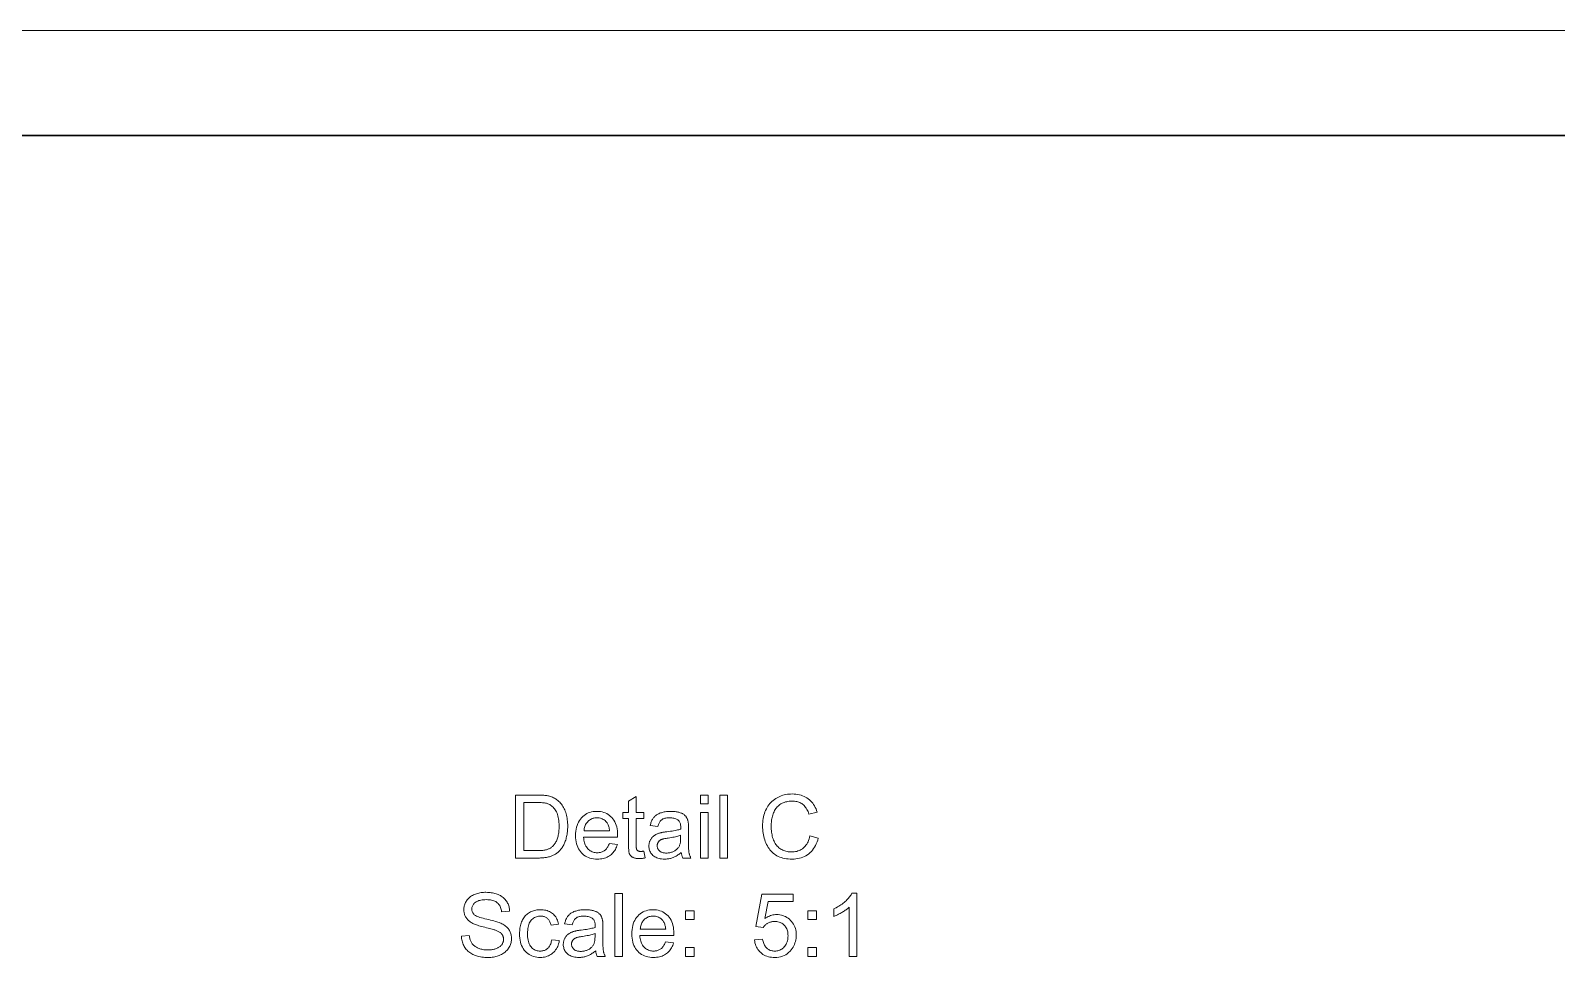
# Model space of a CAD drawing. Extents: x -99 to 297, y 0 to 420.
# Drawn here: x 151.6 to 224.3, y 375.9 to 420 of the extents above; entities that cross this region are included whole.
import ezdxf

# ---------------------------------------------------------------- set-up
doc = ezdxf.new("R2010")
doc.units = 0

msp = doc.modelspace()

# ---------------------------------------------------------------- linework, layer by layer
at = {"color": 7, "lineweight": 13}
msp.add_line((0, 420), (297, 420), dxfattribs=at)
at = {"color": 7, "lineweight": 30}
msp.add_line((20, 415), (292, 415), dxfattribs=at)
at = {"color": 7, "lineweight": 13}
for points in [[(174.713, 380.6), (174.713, 383.6), (175.746, 383.6), (175.815, 383.599), (175.88, 383.598), (175.941, 383.596), (176, 383.593), (176.055, 383.589), (176.107, 383.584), (176.155, 383.578), (176.2, 383.572), (176.242, 383.565), (176.28, 383.557), (176.331, 383.544), (176.381, 383.529), (176.428, 383.512), (176.475, 383.494), (176.519, 383.473), (176.563, 383.451), (176.604, 383.426), (176.645, 383.4), (176.683, 383.372), (176.72, 383.342), (176.767, 383.3), (176.811, 383.257), (176.852, 383.211), (176.891, 383.163), (176.928, 383.113), (176.962, 383.061), (176.994, 383.006), (177.024, 382.949), (177.051, 382.89), (177.075, 382.829), (177.098, 382.766), (177.118, 382.701), (177.135, 382.634), (177.151, 382.565), (177.164, 382.495), (177.174, 382.423), (177.183, 382.349), (177.188, 382.273), (177.192, 382.195), (177.193, 382.116), (177.192, 382.048), (177.19, 381.982), (177.186, 381.918), (177.18, 381.855), (177.173, 381.794), (177.164, 381.734), (177.154, 381.676), (177.142, 381.619), (177.128, 381.564), (177.113, 381.51), (177.097, 381.458), (177.08, 381.408), (177.061, 381.36), (177.042, 381.314), (177.022, 381.269), (177.001, 381.226), (176.98, 381.185), (176.957, 381.146), (176.933, 381.109), (176.909, 381.073), (176.883, 381.039), (176.858, 381.007), (176.832, 380.976), (176.805, 380.947), (176.778, 380.919), (176.75, 380.892), (176.722, 380.867), (176.694, 380.844), (176.665, 380.822), (176.635, 380.801), (176.605, 380.782), (176.574, 380.763), (176.541, 380.746), (176.507, 380.729), (176.472, 380.714), (176.435, 380.699), (176.398, 380.686), (176.359, 380.673), (176.319, 380.661), (176.277, 380.651), (176.235, 380.641), (176.191, 380.632), (176.146, 380.625), (176.1, 380.618), (176.052, 380.612), (176.003, 380.608), (175.953, 380.604), (175.902, 380.602), (175.849, 380.6), (175.795, 380.6)], [(175.11, 380.954), (175.75, 380.954), (175.809, 380.954), (175.864, 380.956), (175.917, 380.959), (175.967, 380.962), (176.015, 380.967), (176.06, 380.973), (176.103, 380.981), (176.143, 380.989), (176.181, 380.998), (176.216, 381.009), (176.249, 381.02), (176.281, 381.033), (176.311, 381.046), (176.34, 381.06), (176.368, 381.075), (176.394, 381.091), (176.419, 381.108), (176.442, 381.126), (176.464, 381.145), (176.485, 381.164), (176.513, 381.194), (176.539, 381.225), (176.564, 381.258), (176.588, 381.293), (176.611, 381.33), (176.632, 381.369), (176.652, 381.41), (176.671, 381.452), (176.689, 381.497), (176.705, 381.544), (176.72, 381.593), (176.733, 381.643), (176.745, 381.696), (176.755, 381.751), (176.764, 381.808), (176.771, 381.867), (176.777, 381.927), (176.781, 381.99), (176.783, 382.055), (176.784, 382.122), (176.782, 382.214), (176.778, 382.302), (176.77, 382.385), (176.759, 382.464), (176.745, 382.538), (176.728, 382.608), (176.708, 382.674), (176.685, 382.736), (176.659, 382.793), (176.629, 382.845), (176.598, 382.894), (176.565, 382.94), (176.531, 382.982), (176.495, 383.021), (176.458, 383.056), (176.42, 383.089), (176.38, 383.118), (176.34, 383.143), (176.297, 383.165), (176.254, 383.184), (176.22, 383.196), (176.182, 383.206), (176.141, 383.215), (176.095, 383.223), (176.046, 383.23), (175.992, 383.236), (175.935, 383.24), (175.874, 383.243), (175.809, 383.245), (175.74, 383.246), (175.11, 383.246)], [(180.828, 380.929), (180.881, 380.604), (180.85, 380.597), (180.82, 380.592), (180.79, 380.587), (180.762, 380.583), (180.733, 380.579), (180.706, 380.576), (180.679, 380.574), (180.653, 380.572), (180.627, 380.571), (180.602, 380.571), (180.563, 380.572), (180.526, 380.573), (180.49, 380.577), (180.456, 380.581), (180.424, 380.587), (180.394, 380.594), (180.366, 380.602), (180.339, 380.612), (180.314, 380.622), (180.291, 380.634), (180.27, 380.647), (180.25, 380.661), (180.231, 380.676), (180.213, 380.691), (180.197, 380.708), (180.182, 380.725), (180.169, 380.743), (180.156, 380.761), (180.145, 380.781), (180.136, 380.801), (180.127, 380.824), (180.12, 380.852), (180.113, 380.884), (180.107, 380.92), (180.102, 380.962), (180.098, 381.007), (180.095, 381.058), (180.093, 381.112), (180.091, 381.172), (180.091, 381.236), (180.091, 382.486), (179.821, 382.486), (179.821, 382.773), (180.091, 382.773), (180.091, 383.311), (180.457, 383.532), (180.457, 382.773), (180.828, 382.773), (180.828, 382.486), (180.457, 382.486), (180.457, 381.216), (180.457, 381.185), (180.458, 381.157), (180.459, 381.131), (180.46, 381.107), (180.462, 381.086), (180.464, 381.067), (180.467, 381.05), (180.47, 381.035), (180.473, 381.023), (180.477, 381.013), (180.481, 381.004), (180.485, 380.996), (180.49, 380.988), (180.496, 380.98), (180.502, 380.973), (180.509, 380.966), (180.516, 380.959), (180.523, 380.953), (180.531, 380.947), (180.54, 380.941), (180.549, 380.936), (180.559, 380.932), (180.57, 380.928), (180.581, 380.924), (180.593, 380.921), (180.606, 380.919), (180.62, 380.917), (180.635, 380.916), (180.65, 380.915), (180.666, 380.915), (180.679, 380.915), (180.692, 380.915), (180.706, 380.916), (180.721, 380.917), (180.737, 380.918), (180.754, 380.92), (180.771, 380.922), (180.789, 380.924), (180.808, 380.926)], [(183.521, 383.176), (183.521, 383.6), (183.889, 383.6), (183.889, 383.176)], [(184.441, 380.6), (184.441, 383.6), (184.81, 383.6), (184.81, 380.6)], [(188.733, 381.651), (189.13, 381.551), (189.103, 381.456), (189.072, 381.365), (189.037, 381.279), (188.998, 381.197), (188.955, 381.12), (188.908, 381.048), (188.857, 380.98), (188.802, 380.917), (188.743, 380.859), (188.681, 380.805), (188.614, 380.756), (188.545, 380.713), (188.473, 380.674), (188.398, 380.641), (188.32, 380.613), (188.239, 380.589), (188.156, 380.572), (188.069, 380.559), (187.98, 380.551), (187.888, 380.548), (187.792, 380.55), (187.701, 380.556), (187.613, 380.566), (187.529, 380.58), (187.448, 380.598), (187.371, 380.619), (187.297, 380.645), (187.227, 380.675), (187.161, 380.708), (187.099, 380.746), (187.039, 380.787), (186.983, 380.832), (186.929, 380.88), (186.879, 380.932), (186.831, 380.988), (186.786, 381.047), (186.744, 381.109), (186.705, 381.175), (186.669, 381.245), (186.636, 381.318), (186.606, 381.393), (186.579, 381.47), (186.555, 381.547), (186.535, 381.626), (186.517, 381.706), (186.503, 381.787), (186.492, 381.869), (186.484, 381.952), (186.479, 382.037), (186.478, 382.122), (186.479, 382.215), (186.485, 382.305), (186.494, 382.392), (186.506, 382.478), (186.522, 382.561), (186.542, 382.641), (186.565, 382.719), (186.592, 382.795), (186.623, 382.869), (186.657, 382.94), (186.694, 383.008), (186.734, 383.072), (186.778, 383.134), (186.824, 383.192), (186.874, 383.247), (186.926, 383.298), (186.982, 383.346), (187.04, 383.39), (187.102, 383.432), (187.166, 383.47), (187.233, 383.504), (187.301, 383.535), (187.37, 383.562), (187.441, 383.586), (187.513, 383.605), (187.587, 383.622), (187.661, 383.634), (187.738, 383.643), (187.815, 383.649), (187.894, 383.651), (187.982, 383.648), (188.068, 383.642), (188.151, 383.63), (188.231, 383.614), (188.308, 383.593), (188.382, 383.568), (188.454, 383.538), (188.522, 383.504), (188.588, 383.465), (188.651, 383.422), (188.71, 383.374), (188.766, 383.322), (188.818, 383.267), (188.867, 383.208), (188.911, 383.146), (188.952, 383.079), (188.989, 383.009), (189.023, 382.936), (189.053, 382.858), (189.079, 382.777), (188.688, 382.685), (188.666, 382.749), (188.642, 382.809), (188.617, 382.865), (188.589, 382.918), (188.56, 382.968), (188.529, 383.014), (188.495, 383.056), (188.46, 383.095), (188.424, 383.13), (188.385, 383.162), (188.344, 383.19), (188.301, 383.215), (188.257, 383.238), (188.21, 383.257), (188.161, 383.274), (188.11, 383.287), (188.057, 383.298), (188.002, 383.305), (187.945, 383.31), (187.885, 383.311), (187.817, 383.309), (187.752, 383.304), (187.688, 383.296), (187.627, 383.284), (187.568, 383.27), (187.511, 383.251), (187.457, 383.23), (187.405, 383.205), (187.355, 383.177), (187.307, 383.145), (187.262, 383.111), (187.22, 383.074), (187.18, 383.036), (187.144, 382.994), (187.11, 382.951), (187.078, 382.905), (187.05, 382.858), (187.024, 382.807), (187.001, 382.755), (186.981, 382.7), (186.963, 382.644), (186.947, 382.588), (186.933, 382.531), (186.921, 382.474), (186.91, 382.416), (186.902, 382.359), (186.895, 382.301), (186.891, 382.242), (186.888, 382.183), (186.887, 382.124), (186.888, 382.049), (186.891, 381.975), (186.897, 381.903), (186.905, 381.834), (186.915, 381.766), (186.927, 381.7), (186.942, 381.636), (186.958, 381.574), (186.977, 381.514), (186.998, 381.456), (187.022, 381.4), (187.048, 381.348), (187.076, 381.298), (187.107, 381.251), (187.141, 381.207), (187.177, 381.165), (187.215, 381.127), (187.256, 381.092), (187.299, 381.059), (187.345, 381.029), (187.393, 381.002), (187.441, 380.978), (187.49, 380.957), (187.54, 380.939), (187.59, 380.923), (187.642, 380.911), (187.694, 380.901), (187.747, 380.894), (187.8, 380.889), (187.855, 380.888), (187.92, 380.89), (187.984, 380.896), (188.046, 380.905), (188.105, 380.919), (188.163, 380.936), (188.218, 380.957), (188.272, 380.982), (188.323, 381.011), (188.372, 381.044), (188.42, 381.08), (188.464, 381.121), (188.506, 381.165), (188.545, 381.213), (188.581, 381.264), (188.613, 381.319), (188.643, 381.378), (188.67, 381.441), (188.694, 381.507), (188.715, 381.578)], [(179.18, 381.299), (179.561, 381.252), (179.541, 381.187), (179.519, 381.125), (179.493, 381.066), (179.464, 381.009), (179.432, 380.956), (179.398, 380.906), (179.36, 380.859), (179.319, 380.814), (179.274, 380.773), (179.227, 380.735), (179.177, 380.7), (179.124, 380.668), (179.069, 380.641), (179.011, 380.617), (178.95, 380.596), (178.886, 380.58), (178.82, 380.567), (178.751, 380.558), (178.68, 380.552), (178.605, 380.55), (178.512, 380.553), (178.422, 380.562), (178.337, 380.577), (178.255, 380.597), (178.178, 380.624), (178.104, 380.656), (178.034, 380.694), (177.969, 380.738), (177.907, 380.788), (177.849, 380.844), (177.796, 380.905), (177.748, 380.971), (177.707, 381.042), (177.67, 381.117), (177.639, 381.197), (177.614, 381.282), (177.595, 381.371), (177.581, 381.465), (177.572, 381.564), (177.57, 381.668), (177.572, 381.775), (177.581, 381.877), (177.595, 381.975), (177.615, 382.067), (177.64, 382.155), (177.671, 382.237), (177.708, 382.315), (177.75, 382.388), (177.798, 382.456), (177.852, 382.519), (177.91, 382.577), (177.972, 382.628), (178.037, 382.674), (178.105, 382.713), (178.176, 382.746), (178.251, 382.773), (178.33, 382.795), (178.411, 382.81), (178.496, 382.819), (178.585, 382.822), (178.67, 382.819), (178.753, 382.81), (178.832, 382.795), (178.908, 382.774), (178.981, 382.748), (179.05, 382.715), (179.117, 382.677), (179.18, 382.632), (179.24, 382.582), (179.297, 382.525), (179.349, 382.463), (179.396, 382.397), (179.438, 382.325), (179.474, 382.249), (179.504, 382.168), (179.529, 382.082), (179.548, 381.991), (179.562, 381.896), (179.57, 381.796), (179.573, 381.69), (179.573, 381.683), (179.573, 381.676), (179.573, 381.668), (179.573, 381.659), (179.573, 381.649), (179.572, 381.639), (179.572, 381.628), (179.572, 381.617), (179.571, 381.605), (179.571, 381.592), (177.95, 381.592), (177.956, 381.522), (177.965, 381.456), (177.977, 381.392), (177.993, 381.332), (178.011, 381.276), (178.033, 381.223), (178.058, 381.173), (178.087, 381.126), (178.118, 381.083), (178.153, 381.044), (178.19, 381.007), (178.229, 380.975), (178.27, 380.947), (178.313, 380.922), (178.358, 380.901), (178.404, 380.884), (178.452, 380.87), (178.502, 380.861), (178.554, 380.855), (178.607, 380.853), (178.647, 380.854), (178.686, 380.858), (178.723, 380.863), (178.76, 380.87), (178.795, 380.88), (178.829, 380.892), (178.862, 380.905), (178.893, 380.921), (178.924, 380.939), (178.953, 380.96), (178.981, 380.982), (179.008, 381.007), (179.034, 381.035), (179.058, 381.065), (179.081, 381.098), (179.104, 381.133), (179.124, 381.171), (179.144, 381.211), (179.163, 381.254)], [(177.971, 381.895), (179.184, 381.895), (179.178, 381.948), (179.171, 381.999), (179.161, 382.047), (179.15, 382.092), (179.137, 382.135), (179.122, 382.175), (179.106, 382.212), (179.087, 382.246), (179.067, 382.277), (179.045, 382.306), (179.009, 382.347), (178.971, 382.383), (178.93, 382.415), (178.888, 382.442), (178.843, 382.466), (178.796, 382.485), (178.748, 382.5), (178.697, 382.511), (178.644, 382.517), (178.589, 382.519), (178.539, 382.517), (178.491, 382.512), (178.444, 382.504), (178.399, 382.492), (178.355, 382.477), (178.313, 382.458), (178.273, 382.436), (178.234, 382.41), (178.197, 382.381), (178.162, 382.349), (178.129, 382.314), (178.099, 382.277), (178.072, 382.237), (178.048, 382.195), (178.028, 382.151), (178.01, 382.104), (177.996, 382.055), (177.984, 382.004), (177.976, 381.951)], [(182.606, 380.868), (182.565, 380.834), (182.525, 380.802), (182.484, 380.772), (182.445, 380.745), (182.405, 380.719), (182.366, 380.696), (182.327, 380.674), (182.288, 380.655), (182.25, 380.637), (182.212, 380.622), (182.174, 380.608), (182.135, 380.596), (182.096, 380.586), (182.056, 380.576), (182.016, 380.568), (181.975, 380.562), (181.933, 380.557), (181.891, 380.553), (181.849, 380.551), (181.806, 380.55), (181.736, 380.552), (181.669, 380.557), (181.606, 380.566), (181.546, 380.578), (181.489, 380.594), (181.436, 380.613), (181.386, 380.636), (181.339, 380.662), (181.295, 380.692), (181.255, 380.725), (181.219, 380.761), (181.186, 380.799), (181.157, 380.839), (181.132, 380.881), (181.111, 380.925), (181.094, 380.97), (181.08, 381.018), (181.071, 381.068), (181.065, 381.119), (181.063, 381.173), (181.064, 381.204), (181.066, 381.235), (181.069, 381.266), (181.074, 381.296), (181.081, 381.325), (181.089, 381.354), (181.098, 381.382), (181.109, 381.41), (181.122, 381.437), (181.135, 381.464), (181.15, 381.49), (181.166, 381.515), (181.183, 381.539), (181.201, 381.561), (181.219, 381.583), (181.239, 381.604), (181.259, 381.623), (181.281, 381.642), (181.303, 381.659), (181.326, 381.676), (181.35, 381.692), (181.374, 381.706), (181.399, 381.72), (181.425, 381.734), (181.451, 381.746), (181.478, 381.758), (181.505, 381.769), (181.533, 381.779), (181.562, 381.788), (181.591, 381.797), (181.614, 381.802), (181.639, 381.808), (181.666, 381.814), (181.695, 381.819), (181.727, 381.825), (181.761, 381.83), (181.797, 381.836), (181.835, 381.841), (181.876, 381.847), (181.918, 381.852), (182.005, 381.863), (182.087, 381.874), (182.165, 381.886), (182.237, 381.898), (182.306, 381.91), (182.369, 381.923), (182.427, 381.936), (182.481, 381.95), (182.531, 381.964), (182.575, 381.979), (182.576, 381.993), (182.576, 382.007), (182.576, 382.019), (182.576, 382.031), (182.577, 382.041), (182.577, 382.05), (182.577, 382.058), (182.577, 382.065), (182.577, 382.07), (182.577, 382.075), (182.576, 382.119), (182.573, 382.16), (182.568, 382.198), (182.56, 382.234), (182.551, 382.267), (182.54, 382.297), (182.526, 382.325), (182.51, 382.35), (182.493, 382.372), (182.473, 382.392), (182.443, 382.416), (182.411, 382.437), (182.376, 382.456), (182.338, 382.472), (182.297, 382.486), (182.254, 382.497), (182.208, 382.506), (182.159, 382.512), (182.108, 382.516), (182.053, 382.517), (182.003, 382.516), (181.955, 382.513), (181.91, 382.509), (181.867, 382.502), (181.827, 382.494), (181.79, 382.484), (181.756, 382.472), (181.725, 382.459), (181.696, 382.443), (181.67, 382.426), (181.645, 382.406), (181.623, 382.384), (181.601, 382.359), (181.581, 382.331), (181.562, 382.3), (181.544, 382.266), (181.528, 382.23), (181.513, 382.191), (181.499, 382.148), (181.486, 382.104), (181.126, 382.153), (181.137, 382.198), (181.148, 382.242), (181.161, 382.283), (181.176, 382.324), (181.191, 382.362), (181.208, 382.398), (181.226, 382.433), (181.245, 382.466), (181.266, 382.497), (181.288, 382.526), (181.311, 382.554), (181.337, 382.58), (181.365, 382.606), (181.394, 382.63), (181.426, 382.652), (181.459, 382.673), (181.495, 382.693), (181.532, 382.712), (181.572, 382.729), (181.613, 382.745), (181.657, 382.76), (181.701, 382.773), (181.747, 382.784), (181.794, 382.794), (181.843, 382.803), (181.893, 382.81), (181.944, 382.815), (181.997, 382.819), (182.051, 382.821), (182.107, 382.822), (182.161, 382.821), (182.214, 382.819), (182.264, 382.816), (182.312, 382.811), (182.359, 382.806), (182.403, 382.798), (182.445, 382.79), (182.485, 382.78), (182.523, 382.769), (182.559, 382.756), (182.593, 382.743), (182.625, 382.729), (182.655, 382.714), (182.683, 382.699), (182.71, 382.683), (182.734, 382.666), (182.757, 382.648), (182.778, 382.63), (182.797, 382.611), (182.815, 382.592), (182.83, 382.571), (182.845, 382.55), (182.859, 382.527), (182.872, 382.504), (182.884, 382.479), (182.895, 382.454), (182.905, 382.427), (182.914, 382.4), (182.922, 382.371), (182.929, 382.341), (182.933, 382.321), (182.936, 382.297), (182.939, 382.271), (182.941, 382.241), (182.943, 382.209), (182.945, 382.174), (182.946, 382.135), (182.947, 382.094), (182.947, 382.049), (182.948, 382.001), (182.948, 381.51), (182.948, 381.411), (182.949, 381.32), (182.95, 381.236), (182.951, 381.16), (182.953, 381.091), (182.956, 381.03), (182.959, 380.976), (182.963, 380.93), (182.967, 380.891), (182.971, 380.86), (182.976, 380.833), (182.982, 380.806), (182.989, 380.78), (182.997, 380.753), (183.006, 380.727), (183.016, 380.701), (183.027, 380.675), (183.038, 380.65), (183.051, 380.625), (183.064, 380.6), (182.679, 380.6), (182.668, 380.623), (182.658, 380.647), (182.649, 380.672), (182.64, 380.697), (182.632, 380.724), (182.625, 380.751), (182.619, 380.779), (182.614, 380.808), (182.609, 380.837)], [(183.521, 380.6), (183.521, 382.773), (183.889, 382.773), (183.889, 380.6)], [(182.575, 381.69), (182.533, 381.674), (182.487, 381.659), (182.437, 381.643), (182.383, 381.629), (182.324, 381.615), (182.262, 381.601), (182.196, 381.588), (182.126, 381.575), (182.052, 381.563), (181.973, 381.551), (181.929, 381.544), (181.888, 381.538), (181.849, 381.531), (181.813, 381.524), (181.78, 381.516), (181.749, 381.509), (181.721, 381.501), (181.695, 381.493), (181.672, 381.486), (181.652, 381.477), (181.634, 381.469), (181.616, 381.46), (181.6, 381.449), (181.584, 381.439), (181.569, 381.427), (181.555, 381.415), (181.541, 381.402), (181.529, 381.388), (181.518, 381.373), (181.507, 381.358), (181.497, 381.342), (181.488, 381.326), (181.481, 381.309), (181.474, 381.292), (181.469, 381.275), (181.464, 381.257), (181.46, 381.239), (181.458, 381.221), (181.456, 381.202), (181.456, 381.183), (181.457, 381.154), (181.46, 381.126), (181.466, 381.099), (181.474, 381.073), (181.484, 381.048), (181.496, 381.024), (181.51, 381.001), (181.527, 380.978), (181.546, 380.957), (181.567, 380.937), (181.591, 380.919), (181.616, 380.902), (181.643, 380.887), (181.673, 380.874), (181.705, 380.864), (181.738, 380.855), (181.774, 380.848), (181.812, 380.843), (181.852, 380.84), (181.894, 380.839), (181.936, 380.84), (181.977, 380.843), (182.017, 380.847), (182.056, 380.854), (182.095, 380.862), (182.132, 380.872), (182.169, 380.885), (182.204, 380.899), (182.239, 380.914), (182.272, 380.932), (182.305, 380.951), (182.335, 380.972), (182.364, 380.994), (182.391, 381.018), (182.416, 381.042), (182.439, 381.069), (182.461, 381.096), (182.481, 381.125), (182.499, 381.155), (182.516, 381.187), (182.527, 381.213), (182.537, 381.242), (182.546, 381.272), (182.554, 381.306), (182.56, 381.341), (182.566, 381.379), (182.57, 381.42), (182.573, 381.463), (182.575, 381.508), (182.575, 381.555)], [(172.129, 376.881), (172.504, 376.914), (172.51, 376.87), (172.517, 376.827), (172.526, 376.786), (172.536, 376.747), (172.548, 376.709), (172.561, 376.673), (172.576, 376.638), (172.592, 376.606), (172.609, 376.574), (172.628, 376.545), (172.648, 376.516), (172.671, 376.489), (172.696, 376.463), (172.723, 376.438), (172.752, 376.414), (172.783, 376.391), (172.816, 376.37), (172.852, 376.349), (172.89, 376.33), (172.929, 376.311), (172.971, 376.294), (173.013, 376.279), (173.057, 376.266), (173.101, 376.254), (173.147, 376.245), (173.193, 376.237), (173.241, 376.23), (173.29, 376.226), (173.339, 376.223), (173.39, 376.222), (173.435, 376.223), (173.479, 376.225), (173.521, 376.228), (173.563, 376.233), (173.604, 376.239), (173.643, 376.247), (173.682, 376.255), (173.719, 376.266), (173.756, 376.277), (173.791, 376.29), (173.825, 376.304), (173.857, 376.319), (173.887, 376.335), (173.916, 376.352), (173.943, 376.37), (173.968, 376.389), (173.991, 376.409), (174.012, 376.43), (174.032, 376.452), (174.05, 376.475), (174.066, 376.499), (174.08, 376.523), (174.093, 376.548), (174.104, 376.573), (174.114, 376.598), (174.121, 376.624), (174.127, 376.65), (174.131, 376.677), (174.134, 376.704), (174.135, 376.732), (174.134, 376.76), (174.132, 376.787), (174.127, 376.813), (174.122, 376.839), (174.114, 376.864), (174.105, 376.888), (174.095, 376.912), (174.082, 376.935), (174.069, 376.957), (174.053, 376.978), (174.036, 376.999), (174.016, 377.019), (173.994, 377.039), (173.97, 377.057), (173.945, 377.075), (173.916, 377.093), (173.886, 377.109), (173.854, 377.125), (173.819, 377.141), (173.783, 377.155), (173.756, 377.165), (173.723, 377.176), (173.684, 377.188), (173.639, 377.201), (173.589, 377.216), (173.533, 377.231), (173.47, 377.247), (173.402, 377.264), (173.328, 377.282), (173.249, 377.302), (173.169, 377.322), (173.093, 377.341), (173.023, 377.36), (172.958, 377.379), (172.897, 377.398), (172.842, 377.417), (172.791, 377.435), (172.746, 377.453), (172.705, 377.471), (172.67, 377.489), (172.628, 377.512), (172.588, 377.536), (172.551, 377.561), (172.515, 377.588), (172.482, 377.615), (172.451, 377.644), (172.422, 377.673), (172.396, 377.704), (172.372, 377.736), (172.349, 377.768), (172.329, 377.802), (172.311, 377.837), (172.296, 377.872), (172.282, 377.908), (172.27, 377.945), (172.261, 377.983), (172.253, 378.021), (172.248, 378.061), (172.245, 378.101), (172.244, 378.142), (172.245, 378.187), (172.249, 378.232), (172.256, 378.275), (172.265, 378.319), (172.276, 378.362), (172.29, 378.404), (172.307, 378.445), (172.326, 378.486), (172.348, 378.527), (172.373, 378.566), (172.4, 378.605), (172.429, 378.642), (172.461, 378.676), (172.495, 378.709), (172.531, 378.74), (172.57, 378.769), (172.612, 378.796), (172.655, 378.822), (172.701, 378.845), (172.749, 378.866), (172.799, 378.886), (172.851, 378.903), (172.903, 378.918), (172.956, 378.932), (173.011, 378.943), (173.066, 378.952), (173.123, 378.959), (173.181, 378.964), (173.24, 378.968), (173.3, 378.969), (173.366, 378.967), (173.43, 378.964), (173.493, 378.959), (173.554, 378.951), (173.614, 378.942), (173.672, 378.93), (173.728, 378.916), (173.783, 378.9), (173.836, 378.882), (173.888, 378.861), (173.938, 378.839), (173.985, 378.814), (174.031, 378.788), (174.073, 378.759), (174.114, 378.728), (174.152, 378.696), (174.187, 378.661), (174.221, 378.624), (174.252, 378.586), (174.28, 378.545), (174.306, 378.503), (174.33, 378.459), (174.351, 378.415), (174.369, 378.369), (174.385, 378.322), (174.399, 378.275), (174.41, 378.226), (174.418, 378.176), (174.424, 378.125), (174.427, 378.072), (174.047, 378.044), (174.039, 378.099), (174.029, 378.152), (174.015, 378.202), (173.999, 378.249), (173.98, 378.293), (173.957, 378.335), (173.932, 378.374), (173.904, 378.41), (173.873, 378.443), (173.839, 378.473), (173.802, 378.501), (173.762, 378.526), (173.718, 378.547), (173.67, 378.566), (173.62, 378.582), (173.566, 378.595), (173.509, 378.606), (173.448, 378.613), (173.384, 378.617), (173.316, 378.619), (173.246, 378.617), (173.18, 378.613), (173.118, 378.607), (173.059, 378.598), (173.005, 378.586), (172.954, 378.571), (172.908, 378.554), (172.865, 378.534), (172.826, 378.512), (172.791, 378.487), (172.76, 378.46), (172.732, 378.432), (172.707, 378.403), (172.686, 378.372), (172.668, 378.341), (172.653, 378.309), (172.641, 378.275), (172.633, 378.241), (172.628, 378.205), (172.627, 378.168), (172.628, 378.137), (172.631, 378.106), (172.637, 378.077), (172.645, 378.048), (172.656, 378.021), (172.669, 377.995), (172.684, 377.97), (172.701, 377.946), (172.721, 377.924), (172.743, 377.902), (172.77, 377.882), (172.804, 377.86), (172.845, 377.839), (172.894, 377.818), (172.95, 377.797), (173.014, 377.775), (173.085, 377.754), (173.163, 377.732), (173.249, 377.71), (173.342, 377.689), (173.436, 377.667), (173.523, 377.646), (173.605, 377.625), (173.68, 377.605), (173.75, 377.586), (173.813, 377.567), (173.87, 377.549), (173.922, 377.531), (173.967, 377.514), (174.006, 377.497), (174.057, 377.472), (174.105, 377.446), (174.151, 377.419), (174.193, 377.39), (174.234, 377.36), (174.271, 377.329), (174.305, 377.297), (174.337, 377.263), (174.366, 377.228), (174.393, 377.191), (174.416, 377.154), (174.438, 377.115), (174.456, 377.075), (174.473, 377.034), (174.486, 376.992), (174.498, 376.949), (174.506, 376.904), (174.512, 376.859), (174.516, 376.812), (174.517, 376.765), (174.516, 376.717), (174.512, 376.67), (174.505, 376.623), (174.496, 376.578), (174.483, 376.532), (174.468, 376.487), (174.45, 376.443), (174.43, 376.399), (174.406, 376.356), (174.38, 376.313), (174.352, 376.272), (174.321, 376.232), (174.287, 376.195), (174.252, 376.159), (174.213, 376.125), (174.173, 376.093), (174.13, 376.063), (174.084, 376.035), (174.037, 376.008), (173.986, 375.984), (173.934, 375.962), (173.881, 375.942), (173.827, 375.924), (173.771, 375.909), (173.714, 375.896), (173.655, 375.885), (173.595, 375.877), (173.534, 375.871), (173.472, 375.867), (173.408, 375.866), (173.328, 375.867), (173.251, 375.871), (173.176, 375.877), (173.104, 375.885), (173.034, 375.896), (172.967, 375.909), (172.903, 375.924), (172.841, 375.942), (172.782, 375.962), (172.726, 375.985), (172.672, 376.01), (172.621, 376.037), (172.571, 376.067), (172.525, 376.099), (172.48, 376.134), (172.438, 376.17), (172.399, 376.21), (172.361, 376.251), (172.327, 376.296), (172.294, 376.342), (172.264, 376.39), (172.237, 376.44), (172.214, 376.491), (172.193, 376.543), (172.175, 376.596), (172.16, 376.651), (172.148, 376.706), (172.139, 376.763), (172.132, 376.822)], [(179.431, 375.917), (179.431, 378.917), (179.799, 378.917), (179.799, 375.917)], [(186.092, 376.703), (186.479, 376.736), (186.488, 376.681), (186.5, 376.629), (186.515, 376.579), (186.531, 376.532), (186.55, 376.489), (186.571, 376.448), (186.594, 376.409), (186.62, 376.374), (186.648, 376.341), (186.678, 376.311), (186.71, 376.284), (186.743, 376.26), (186.778, 376.239), (186.814, 376.22), (186.851, 376.205), (186.889, 376.192), (186.929, 376.182), (186.97, 376.175), (187.012, 376.171), (187.056, 376.169), (187.108, 376.171), (187.159, 376.177), (187.208, 376.187), (187.255, 376.201), (187.301, 376.219), (187.345, 376.241), (187.388, 376.267), (187.429, 376.297), (187.468, 376.332), (187.506, 376.37), (187.541, 376.411), (187.572, 376.455), (187.6, 376.502), (187.624, 376.551), (187.644, 376.603), (187.661, 376.657), (187.673, 376.715), (187.683, 376.774), (187.688, 376.837), (187.69, 376.902), (187.688, 376.963), (187.683, 377.022), (187.674, 377.079), (187.662, 377.133), (187.646, 377.184), (187.626, 377.232), (187.603, 377.278), (187.577, 377.321), (187.547, 377.361), (187.513, 377.399), (187.477, 377.434), (187.438, 377.465), (187.397, 377.492), (187.354, 377.516), (187.309, 377.536), (187.261, 377.552), (187.212, 377.565), (187.16, 377.574), (187.106, 377.579), (187.05, 377.581), (187.014, 377.58), (186.98, 377.578), (186.946, 377.574), (186.913, 377.568), (186.88, 377.561), (186.848, 377.552), (186.817, 377.542), (186.787, 377.529), (186.757, 377.516), (186.728, 377.5), (186.7, 377.484), (186.673, 377.466), (186.648, 377.447), (186.623, 377.428), (186.6, 377.407), (186.578, 377.386), (186.558, 377.364), (186.538, 377.34), (186.52, 377.316), (186.503, 377.291), (186.157, 377.336), (186.448, 378.876), (187.94, 378.876), (187.94, 378.525), (186.743, 378.525), (186.581, 377.718), (186.635, 377.754), (186.69, 377.786), (186.745, 377.814), (186.801, 377.839), (186.858, 377.859), (186.915, 377.876), (186.972, 377.89), (187.03, 377.899), (187.089, 377.905), (187.148, 377.906), (187.225, 377.904), (187.3, 377.896), (187.372, 377.882), (187.442, 377.863), (187.51, 377.838), (187.575, 377.809), (187.638, 377.773), (187.698, 377.732), (187.756, 377.686), (187.811, 377.634), (187.862, 377.578), (187.908, 377.519), (187.949, 377.457), (187.984, 377.392), (188.013, 377.323), (188.038, 377.252), (188.057, 377.177), (188.07, 377.099), (188.078, 377.018), (188.081, 376.934), (188.079, 376.854), (188.071, 376.776), (188.06, 376.7), (188.043, 376.626), (188.022, 376.555), (187.995, 376.486), (187.965, 376.418), (187.929, 376.354), (187.889, 376.291), (187.844, 376.231), (187.784, 376.161), (187.72, 376.099), (187.651, 376.045), (187.579, 375.997), (187.502, 375.957), (187.421, 375.925), (187.336, 375.899), (187.247, 375.881), (187.153, 375.87), (187.056, 375.866), (186.975, 375.869), (186.898, 375.875), (186.824, 375.887), (186.752, 375.903), (186.684, 375.924), (186.619, 375.949), (186.556, 375.979), (186.497, 376.013), (186.441, 376.052), (186.388, 376.095), (186.338, 376.143), (186.293, 376.193), (186.252, 376.246), (186.216, 376.303), (186.184, 376.362), (186.157, 376.424), (186.134, 376.49), (186.115, 376.558), (186.101, 376.629)], [(190.975, 375.917), (190.606, 375.917), (190.606, 378.265), (190.579, 378.239), (190.55, 378.214), (190.519, 378.189), (190.486, 378.163), (190.452, 378.138), (190.417, 378.112), (190.379, 378.087), (190.34, 378.062), (190.3, 378.036), (190.257, 378.011), (190.215, 377.986), (190.173, 377.963), (190.132, 377.94), (190.092, 377.92), (190.052, 377.9), (190.014, 377.881), (189.977, 377.864), (189.94, 377.848), (189.904, 377.834), (189.869, 377.821), (189.869, 378.177), (189.93, 378.206), (189.99, 378.237), (190.048, 378.269), (190.104, 378.303), (190.159, 378.337), (190.212, 378.373), (190.264, 378.41), (190.314, 378.448), (190.363, 378.488), (190.41, 378.529), (190.455, 378.57), (190.497, 378.611), (190.536, 378.652), (190.573, 378.692), (190.607, 378.732), (190.639, 378.772), (190.667, 378.812), (190.693, 378.851), (190.717, 378.891), (190.737, 378.93), (190.975, 378.93)], [(176.431, 376.713), (176.793, 376.666), (176.779, 376.593), (176.762, 376.523), (176.741, 376.456), (176.716, 376.393), (176.687, 376.333), (176.655, 376.276), (176.619, 376.222), (176.58, 376.171), (176.536, 376.124), (176.489, 376.08), (176.439, 376.04), (176.387, 376.004), (176.332, 375.972), (176.276, 375.945), (176.217, 375.921), (176.156, 375.902), (176.092, 375.887), (176.027, 375.877), (175.959, 375.87), (175.889, 375.868), (175.801, 375.871), (175.717, 375.88), (175.637, 375.895), (175.56, 375.915), (175.486, 375.941), (175.416, 375.973), (175.35, 376.011), (175.287, 376.055), (175.227, 376.105), (175.171, 376.16), (175.12, 376.221), (175.074, 376.287), (175.033, 376.358), (174.998, 376.434), (174.968, 376.515), (174.944, 376.601), (174.925, 376.692), (174.911, 376.788), (174.903, 376.89), (174.9, 376.996), (174.901, 377.065), (174.905, 377.133), (174.911, 377.199), (174.919, 377.263), (174.929, 377.326), (174.942, 377.387), (174.957, 377.446), (174.975, 377.503), (174.995, 377.558), (175.017, 377.612), (175.041, 377.663), (175.068, 377.712), (175.098, 377.758), (175.13, 377.802), (175.164, 377.843), (175.201, 377.881), (175.24, 377.917), (175.281, 377.95), (175.325, 377.98), (175.372, 378.008), (175.42, 378.033), (175.469, 378.055), (175.519, 378.075), (175.569, 378.092), (175.621, 378.107), (175.673, 378.119), (175.726, 378.128), (175.78, 378.135), (175.835, 378.138), (175.891, 378.14), (175.96, 378.138), (176.027, 378.133), (176.091, 378.124), (176.153, 378.111), (176.212, 378.095), (176.269, 378.075), (176.323, 378.052), (176.375, 378.025), (176.423, 377.995), (176.47, 377.961), (176.513, 377.923), (176.553, 377.883), (176.59, 377.84), (176.624, 377.793), (176.654, 377.744), (176.682, 377.692), (176.706, 377.636), (176.726, 377.578), (176.744, 377.517), (176.758, 377.452), (176.4, 377.397), (176.389, 377.44), (176.377, 377.48), (176.362, 377.519), (176.347, 377.555), (176.329, 377.589), (176.31, 377.621), (176.29, 377.65), (176.268, 377.678), (176.244, 377.703), (176.219, 377.726), (176.193, 377.747), (176.165, 377.766), (176.136, 377.783), (176.106, 377.797), (176.076, 377.809), (176.044, 377.819), (176.011, 377.827), (175.976, 377.833), (175.941, 377.836), (175.905, 377.837), (175.85, 377.835), (175.798, 377.829), (175.747, 377.819), (175.699, 377.805), (175.653, 377.787), (175.609, 377.765), (175.566, 377.739), (175.526, 377.709), (175.489, 377.675), (175.453, 377.637), (175.42, 377.595), (175.39, 377.548), (175.364, 377.497), (175.341, 377.441), (175.322, 377.38), (175.307, 377.314), (175.294, 377.244), (175.286, 377.17), (175.28, 377.09), (175.279, 377.006), (175.28, 376.921), (175.285, 376.841), (175.294, 376.765), (175.306, 376.694), (175.321, 376.628), (175.339, 376.567), (175.361, 376.51), (175.386, 376.459), (175.415, 376.412), (175.447, 376.37), (175.481, 376.332), (175.518, 376.298), (175.556, 376.268), (175.597, 376.243), (175.64, 376.221), (175.685, 376.203), (175.732, 376.189), (175.781, 376.179), (175.831, 376.173), (175.884, 376.171), (175.927, 376.173), (175.968, 376.176), (176.008, 376.183), (176.047, 376.192), (176.083, 376.204), (176.119, 376.219), (176.153, 376.236), (176.186, 376.256), (176.217, 376.279), (176.247, 376.304), (176.275, 376.332), (176.301, 376.363), (176.324, 376.397), (176.346, 376.434), (176.365, 376.473), (176.383, 376.515), (176.398, 376.561), (176.411, 376.609), (176.422, 376.66)], [(178.526, 376.185), (178.486, 376.152), (178.445, 376.12), (178.405, 376.09), (178.365, 376.063), (178.326, 376.037), (178.286, 376.014), (178.247, 375.992), (178.209, 375.973), (178.17, 375.955), (178.132, 375.94), (178.094, 375.926), (178.056, 375.914), (178.016, 375.903), (177.977, 375.894), (177.936, 375.886), (177.895, 375.88), (177.854, 375.875), (177.812, 375.871), (177.769, 375.869), (177.726, 375.868), (177.656, 375.87), (177.59, 375.875), (177.526, 375.884), (177.466, 375.896), (177.41, 375.912), (177.356, 375.931), (177.306, 375.954), (177.259, 375.98), (177.216, 376.01), (177.176, 376.043), (177.139, 376.079), (177.106, 376.117), (177.078, 376.157), (177.053, 376.199), (177.031, 376.243), (177.014, 376.288), (177.001, 376.336), (176.991, 376.385), (176.985, 376.437), (176.983, 376.49), (176.984, 376.522), (176.986, 376.553), (176.99, 376.584), (176.995, 376.614), (177.002, 376.643), (177.01, 376.672), (177.019, 376.7), (177.03, 376.728), (177.042, 376.755), (177.056, 376.782), (177.071, 376.808), (177.087, 376.833), (177.104, 376.857), (177.121, 376.879), (177.14, 376.901), (177.159, 376.922), (177.18, 376.941), (177.201, 376.96), (177.223, 376.977), (177.246, 376.994), (177.27, 377.009), (177.295, 377.024), (177.32, 377.038), (177.345, 377.051), (177.371, 377.064), (177.398, 377.076), (177.426, 377.086), (177.454, 377.097), (177.482, 377.106), (177.511, 377.115), (177.534, 377.12), (177.559, 377.126), (177.586, 377.132), (177.616, 377.137), (177.647, 377.143), (177.681, 377.148), (177.717, 377.154), (177.756, 377.159), (177.796, 377.164), (177.839, 377.17), (177.926, 377.181), (178.008, 377.192), (178.085, 377.204), (178.158, 377.216), (178.226, 377.228), (178.289, 377.241), (178.348, 377.254), (178.402, 377.268), (178.451, 377.282), (178.496, 377.297), (178.496, 377.311), (178.496, 377.325), (178.497, 377.337), (178.497, 377.348), (178.497, 377.359), (178.497, 377.368), (178.498, 377.376), (178.498, 377.382), (178.498, 377.388), (178.498, 377.393), (178.497, 377.437), (178.494, 377.478), (178.488, 377.516), (178.481, 377.552), (178.472, 377.585), (178.46, 377.615), (178.447, 377.643), (178.431, 377.668), (178.413, 377.69), (178.393, 377.71), (178.364, 377.734), (178.331, 377.755), (178.296, 377.774), (178.258, 377.79), (178.218, 377.804), (178.175, 377.815), (178.128, 377.824), (178.08, 377.83), (178.028, 377.834), (177.974, 377.835), (177.923, 377.834), (177.875, 377.831), (177.83, 377.827), (177.788, 377.82), (177.748, 377.812), (177.711, 377.802), (177.677, 377.79), (177.645, 377.777), (177.616, 377.761), (177.59, 377.744), (177.566, 377.724), (177.543, 377.702), (177.522, 377.677), (177.501, 377.649), (177.482, 377.618), (177.465, 377.584), (177.448, 377.548), (177.433, 377.508), (177.419, 377.466), (177.407, 377.422), (177.047, 377.471), (177.057, 377.516), (177.069, 377.56), (177.082, 377.601), (177.096, 377.641), (177.112, 377.68), (177.129, 377.716), (177.147, 377.751), (177.166, 377.784), (177.187, 377.815), (177.208, 377.844), (177.232, 377.872), (177.258, 377.898), (177.285, 377.924), (177.315, 377.947), (177.346, 377.97), (177.38, 377.991), (177.415, 378.011), (177.453, 378.03), (177.492, 378.047), (177.534, 378.063), (177.577, 378.078), (177.622, 378.091), (177.668, 378.102), (177.715, 378.112), (177.764, 378.121), (177.814, 378.128), (177.865, 378.133), (177.918, 378.137), (177.972, 378.139), (178.027, 378.14), (178.082, 378.139), (178.134, 378.137), (178.185, 378.134), (178.233, 378.129), (178.279, 378.123), (178.323, 378.116), (178.366, 378.108), (178.406, 378.098), (178.443, 378.087), (178.479, 378.074), (178.513, 378.061), (178.545, 378.047), (178.575, 378.032), (178.604, 378.017), (178.63, 378), (178.655, 377.984), (178.678, 377.966), (178.699, 377.948), (178.718, 377.929), (178.735, 377.91), (178.751, 377.889), (178.766, 377.868), (178.78, 377.845), (178.793, 377.822), (178.805, 377.797), (178.816, 377.772), (178.826, 377.745), (178.835, 377.717), (178.843, 377.689), (178.85, 377.659), (178.853, 377.639), (178.856, 377.615), (178.859, 377.589), (178.861, 377.559), (178.863, 377.527), (178.865, 377.491), (178.866, 377.453), (178.867, 377.411), (178.868, 377.367), (178.868, 377.319), (178.868, 376.828), (178.868, 376.729), (178.869, 376.638), (178.87, 376.554), (178.872, 376.478), (178.874, 376.409), (178.877, 376.348), (178.88, 376.294), (178.883, 376.248), (178.887, 376.209), (178.892, 376.178), (178.897, 376.151), (178.903, 376.124), (178.91, 376.098), (178.918, 376.071), (178.927, 376.045), (178.936, 376.019), (178.947, 375.993), (178.959, 375.968), (178.971, 375.943), (178.985, 375.917), (178.6, 375.917), (178.589, 375.941), (178.579, 375.965), (178.569, 375.99), (178.561, 376.015), (178.553, 376.042), (178.546, 376.069), (178.54, 376.097), (178.535, 376.126), (178.53, 376.155)], [(181.858, 376.617), (182.238, 376.57), (182.219, 376.505), (182.196, 376.443), (182.171, 376.384), (182.142, 376.327), (182.11, 376.274), (182.075, 376.224), (182.037, 376.176), (181.996, 376.132), (181.952, 376.091), (181.905, 376.052), (181.855, 376.017), (181.802, 375.986), (181.747, 375.959), (181.689, 375.935), (181.628, 375.914), (181.564, 375.898), (181.498, 375.885), (181.429, 375.876), (181.357, 375.87), (181.283, 375.868), (181.189, 375.871), (181.1, 375.88), (181.015, 375.895), (180.933, 375.915), (180.855, 375.942), (180.782, 375.974), (180.712, 376.012), (180.646, 376.056), (180.585, 376.106), (180.527, 376.162), (180.474, 376.223), (180.426, 376.289), (180.384, 376.359), (180.348, 376.435), (180.317, 376.515), (180.292, 376.599), (180.273, 376.689), (180.259, 376.783), (180.25, 376.882), (180.247, 376.986), (180.25, 377.093), (180.259, 377.195), (180.273, 377.293), (180.293, 377.385), (180.318, 377.473), (180.349, 377.555), (180.386, 377.633), (180.428, 377.706), (180.476, 377.774), (180.53, 377.837), (180.588, 377.894), (180.649, 377.946), (180.714, 377.991), (180.783, 378.031), (180.854, 378.064), (180.929, 378.091), (181.007, 378.113), (181.089, 378.128), (181.174, 378.137), (181.262, 378.14), (181.348, 378.137), (181.43, 378.128), (181.51, 378.113), (181.586, 378.092), (181.658, 378.066), (181.728, 378.033), (181.794, 377.994), (181.858, 377.95), (181.918, 377.899), (181.975, 377.843), (182.027, 377.781), (182.074, 377.715), (182.115, 377.643), (182.151, 377.567), (182.182, 377.486), (182.207, 377.4), (182.226, 377.309), (182.24, 377.214), (182.248, 377.113), (182.251, 377.008), (182.251, 377.001), (182.251, 376.994), (182.251, 376.986), (182.25, 376.977), (182.25, 376.967), (182.25, 376.957), (182.25, 376.946), (182.249, 376.935), (182.249, 376.923), (182.249, 376.91), (180.628, 376.91), (180.634, 376.84), (180.643, 376.773), (180.655, 376.71), (180.67, 376.65), (180.689, 376.594), (180.711, 376.541), (180.736, 376.491), (180.764, 376.444), (180.796, 376.401), (180.831, 376.361), (180.868, 376.325), (180.907, 376.293), (180.948, 376.264), (180.991, 376.24), (181.035, 376.219), (181.082, 376.202), (181.13, 376.188), (181.18, 376.179), (181.231, 376.173), (181.285, 376.171), (181.325, 376.172), (181.364, 376.175), (181.401, 376.181), (181.437, 376.188), (181.473, 376.198), (181.507, 376.209), (181.539, 376.223), (181.571, 376.239), (181.601, 376.257), (181.631, 376.278), (181.659, 376.3), (181.686, 376.325), (181.711, 376.353), (181.736, 376.383), (181.759, 376.416), (181.781, 376.451), (181.802, 376.489), (181.822, 376.529), (181.84, 376.572)], [(182.803, 377.671), (182.803, 378.091), (183.223, 378.091), (183.223, 377.671)], [(188.627, 377.671), (188.627, 378.091), (189.047, 378.091), (189.047, 377.671)], [(180.648, 377.213), (181.862, 377.213), (181.856, 377.266), (181.849, 377.317), (181.839, 377.365), (181.828, 377.41), (181.815, 377.453), (181.8, 377.492), (181.783, 377.53), (181.765, 377.564), (181.745, 377.595), (181.723, 377.624), (181.687, 377.665), (181.648, 377.701), (181.608, 377.733), (181.565, 377.76), (181.521, 377.784), (181.474, 377.803), (181.425, 377.818), (181.374, 377.828), (181.321, 377.835), (181.266, 377.837), (181.217, 377.835), (181.168, 377.83), (181.121, 377.822), (181.076, 377.81), (181.033, 377.794), (180.991, 377.776), (180.951, 377.754), (180.912, 377.728), (180.875, 377.699), (180.84, 377.667), (180.807, 377.632), (180.777, 377.595), (180.75, 377.555), (180.726, 377.513), (180.705, 377.469), (180.688, 377.422), (180.673, 377.373), (180.662, 377.322), (180.654, 377.269)], [(178.496, 377.008), (178.454, 376.992), (178.407, 376.976), (178.357, 376.961), (178.303, 376.947), (178.245, 376.932), (178.183, 376.919), (178.117, 376.906), (178.046, 376.893), (177.972, 376.881), (177.894, 376.869), (177.85, 376.862), (177.808, 376.856), (177.77, 376.849), (177.734, 376.841), (177.7, 376.834), (177.669, 376.827), (177.641, 376.819), (177.616, 376.811), (177.593, 376.803), (177.573, 376.795), (177.554, 376.787), (177.537, 376.777), (177.52, 376.767), (177.504, 376.757), (177.489, 376.745), (177.475, 376.733), (177.462, 376.719), (177.45, 376.706), (177.438, 376.691), (177.427, 376.676), (177.418, 376.66), (177.409, 376.643), (177.401, 376.627), (177.395, 376.61), (177.389, 376.592), (177.384, 376.575), (177.381, 376.557), (177.378, 376.538), (177.377, 376.52), (177.376, 376.501), (177.377, 376.472), (177.381, 376.444), (177.386, 376.417), (177.394, 376.391), (177.404, 376.366), (177.416, 376.342), (177.431, 376.318), (177.448, 376.296), (177.467, 376.275), (177.488, 376.255), (177.511, 376.236), (177.537, 376.22), (177.564, 376.205), (177.594, 376.192), (177.625, 376.181), (177.659, 376.173), (177.695, 376.166), (177.732, 376.161), (177.772, 376.158), (177.814, 376.157), (177.856, 376.158), (177.897, 376.161), (177.938, 376.165), (177.977, 376.172), (178.015, 376.18), (178.053, 376.19), (178.089, 376.202), (178.125, 376.216), (178.159, 376.232), (178.193, 376.25), (178.225, 376.269), (178.256, 376.29), (178.284, 376.312), (178.311, 376.335), (178.337, 376.36), (178.36, 376.386), (178.382, 376.414), (178.402, 376.443), (178.42, 376.473), (178.436, 376.505), (178.448, 376.531), (178.458, 376.559), (178.467, 376.59), (178.474, 376.624), (178.481, 376.659), (178.486, 376.697), (178.49, 376.738), (178.493, 376.78), (178.495, 376.826), (178.496, 376.873)], [(182.803, 375.917), (182.803, 376.337), (183.223, 376.337), (183.223, 375.917)], [(188.627, 375.917), (188.627, 376.337), (189.047, 376.337), (189.047, 375.917)]]:
    msp.add_lwpolyline(points, close=True, dxfattribs=at)

doc.saveas('drawing.dxf')
